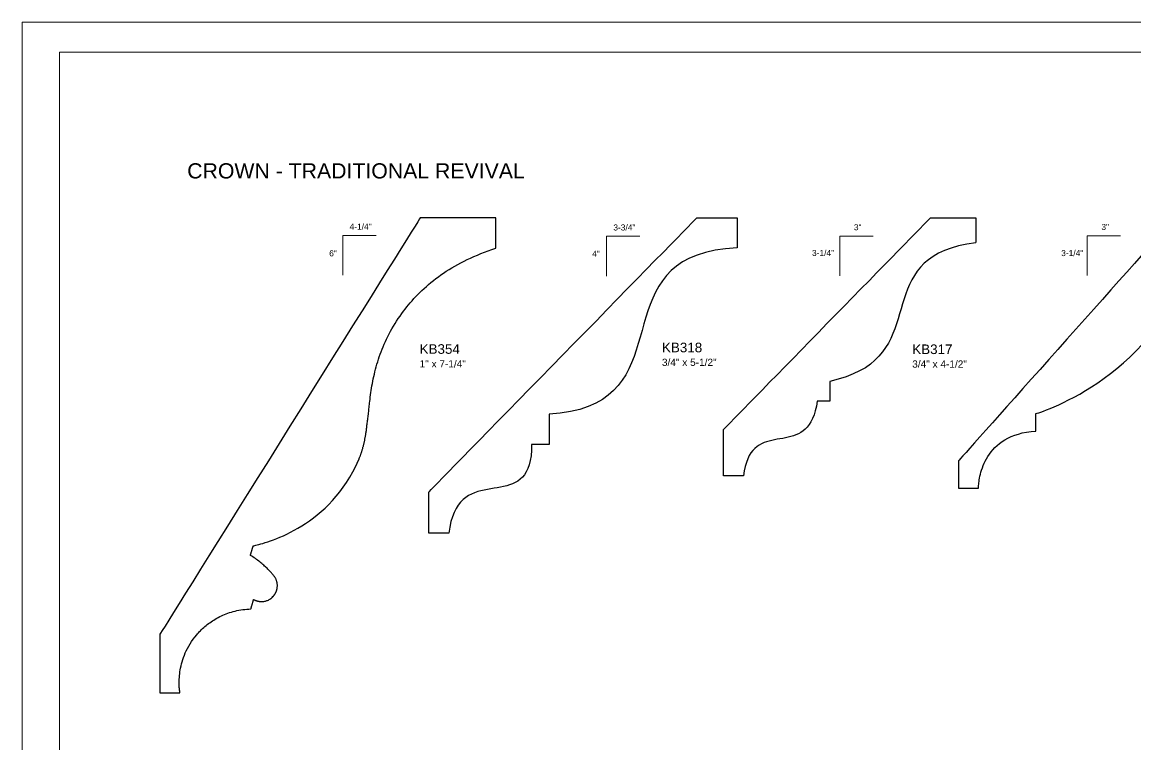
# Model space of a CAD drawing. Extents: x -7.6 to 46.7, y -17.5 to 21.1.
# Drawn here: x -7.64 to 6.27, y 12.03 to 21.06 of the extents above; entities that cross this region are included whole.
import ezdxf

# ---------------------------------------------------------------- set-up
doc = ezdxf.new("R2010")
doc.units = 0
doc.header["$MEASUREMENT"] = 0
doc.layers.add('DO NOT PLOT', color=2, linetype='Continuous', plot=False)
doc.layers.add('LAYER_1', color=7, linetype='Continuous')

# ---------------------------------------------------------------- blocks, each defined once
blk = doc.blocks.new('KB354')
at = {"flags": 128}
blk.add_lwpolyline([(4.195, 5.206), (4.193, 5.206), (4.187, 5.206), (4.177, 5.206), (4.163, 5.206), (4.146, 5.206), (4.125, 5.206), (4.102, 5.206), (4.076, 5.206), (4.048, 5.206), (4.017, 5.206), (3.984, 5.206), (3.95, 5.206), (3.915, 5.206), (3.878, 5.206), (3.84, 5.206), (3.801, 5.206), (3.762, 5.206), (3.723, 5.206), (3.684, 5.206), (3.645, 5.206), (3.606, 5.206), (3.568, 5.206), (3.531, 5.206), (3.496, 5.206), (3.461, 5.206), (3.429, 5.206), (3.398, 5.206), (3.37, 5.206), (3.344, 5.206), (3.321, 5.206), (3.3, 5.206), (3.283, 5.206), (3.269, 5.206), (3.259, 5.206), (3.253, 5.206), (3.251, 5.206), (3.243, 5.194), (3.222, 5.159), (3.187, 5.103), (3.139, 5.027), (3.08, 4.933), (3.01, 4.821), (2.93, 4.692), (2.84, 4.549), (2.743, 4.393), (2.638, 4.225), (2.526, 4.046), (2.408, 3.857), (2.285, 3.661), (2.158, 3.458), (2.028, 3.249), (1.895, 3.037), (1.761, 2.821), (1.625, 2.605), (1.49, 2.388), (1.355, 2.173), (1.223, 1.961), (1.092, 1.752), (0.965, 1.549), (0.843, 1.353), (0.725, 1.164), (0.613, 0.985), (0.508, 0.817), (0.41, 0.66), (0.321, 0.518), (0.241, 0.389), (0.171, 0.277), (0.111, 0.182), (0.064, 0.106), (0.029, 0.05), (0.007, 0.016), (0, 0.004), (0, 0.002), (0, -0.003), (0, -0.01), (0, -0.021), (0, -0.034), (0, -0.05), (0, -0.068), (0, -0.088), (0, -0.11), (0, -0.134), (0, -0.159), (0, -0.185), (0, -0.213), (0, -0.241), (0, -0.271), (0, -0.3), (0, -0.331), (0, -0.361), (0, -0.391), (0, -0.422), (0, -0.452), (0, -0.481), (0, -0.509), (0, -0.537), (0, -0.563), (0, -0.588), (0, -0.612), (0, -0.634), (0, -0.654), (0, -0.672), (0, -0.688), (0, -0.701), (0, -0.712), (0, -0.72), (0, -0.725), (0, -0.726), (0, -0.726), (0.002, -0.726), (0.005, -0.726), (0.008, -0.726), (0.013, -0.726), (0.018, -0.726), (0.025, -0.726), (0.031, -0.726), (0.039, -0.726), (0.047, -0.726), (0.056, -0.726), (0.065, -0.726), (0.074, -0.726), (0.084, -0.726), (0.094, -0.726), (0.104, -0.726), (0.114, -0.726), (0.125, -0.726), (0.135, -0.726), (0.146, -0.726), (0.156, -0.726), (0.166, -0.726), (0.176, -0.726), (0.185, -0.726), (0.194, -0.726), (0.203, -0.726), (0.211, -0.726), (0.218, -0.726), (0.225, -0.726), (0.231, -0.726), (0.237, -0.726), (0.241, -0.726), (0.245, -0.726), (0.248, -0.726), (0.249, -0.726), (0.25, -0.726), (0.25, -0.725), (0.249, -0.723), (0.248, -0.718), (0.248, -0.712), (0.247, -0.705), (0.245, -0.696), (0.244, -0.685), (0.243, -0.674), (0.242, -0.66), (0.241, -0.646), (0.241, -0.63), (0.24, -0.613), (0.24, -0.595), (0.241, -0.576), (0.241, -0.556), (0.243, -0.535), (0.244, -0.513), (0.247, -0.49), (0.25, -0.467), (0.254, -0.442), (0.258, -0.418), (0.264, -0.392), (0.27, -0.366), (0.278, -0.339), (0.286, -0.312), (0.295, -0.285), (0.306, -0.257), (0.317, -0.229), (0.33, -0.201), (0.344, -0.173), (0.36, -0.144), (0.377, -0.116), (0.395, -0.087), (0.415, -0.059), (0.437, -0.031), (0.46, -0.003), (0.471, 0.011), (0.483, 0.024), (0.495, 0.037), (0.508, 0.049), (0.521, 0.062), (0.534, 0.075), (0.548, 0.088), (0.562, 0.1), (0.577, 0.113), (0.592, 0.125), (0.608, 0.137), (0.624, 0.148), (0.64, 0.16), (0.657, 0.171), (0.674, 0.182), (0.692, 0.193), (0.71, 0.204), (0.729, 0.214), (0.748, 0.224), (0.768, 0.233), (0.788, 0.242), (0.808, 0.251), (0.829, 0.259), (0.85, 0.267), (0.871, 0.274), (0.893, 0.281), (0.916, 0.288), (0.939, 0.294), (0.962, 0.299), (0.986, 0.304), (1.01, 0.308), (1.034, 0.312), (1.059, 0.315), (1.084, 0.318), (1.11, 0.319), (1.136, 0.321), (1.136, 0.321), (1.137, 0.322), (1.137, 0.323), (1.138, 0.325), (1.138, 0.327), (1.139, 0.329), (1.14, 0.332), (1.141, 0.335), (1.142, 0.339), (1.143, 0.343), (1.144, 0.347), (1.145, 0.351), (1.146, 0.356), (1.148, 0.36), (1.149, 0.365), (1.151, 0.37), (1.152, 0.375), (1.153, 0.379), (1.155, 0.384), (1.156, 0.389), (1.158, 0.394), (1.159, 0.399), (1.16, 0.403), (1.162, 0.408), (1.163, 0.412), (1.164, 0.416), (1.165, 0.42), (1.166, 0.423), (1.167, 0.427), (1.168, 0.43), (1.169, 0.432), (1.169, 0.434), (1.17, 0.436), (1.17, 0.437), (1.17, 0.438), (1.17, 0.438), (1.171, 0.438), (1.172, 0.438), (1.173, 0.437), (1.175, 0.436), (1.178, 0.435), (1.181, 0.433), (1.184, 0.432), (1.188, 0.43), (1.193, 0.428), (1.197, 0.426), (1.203, 0.424), (1.208, 0.423), (1.214, 0.421), (1.221, 0.419), (1.228, 0.417), (1.235, 0.416), (1.242, 0.415), (1.25, 0.414), (1.258, 0.413), (1.266, 0.413), (1.274, 0.413), (1.283, 0.413), (1.291, 0.414), (1.3, 0.415), (1.309, 0.416), (1.318, 0.418), (1.328, 0.421), (1.337, 0.424), (1.346, 0.428), (1.356, 0.432), (1.365, 0.437), (1.375, 0.443), (1.384, 0.45), (1.394, 0.457), (1.403, 0.465), (1.412, 0.474), (1.413, 0.475), (1.414, 0.476), (1.414, 0.476), (1.415, 0.477), (1.416, 0.478), (1.416, 0.479), (1.417, 0.479), (1.418, 0.48), (1.418, 0.481), (1.419, 0.482), (1.42, 0.483), (1.421, 0.484), (1.421, 0.485), (1.422, 0.485), (1.423, 0.486), (1.423, 0.487), (1.424, 0.488), (1.425, 0.489), (1.425, 0.49), (1.426, 0.491), (1.427, 0.492), (1.427, 0.493), (1.428, 0.494), (1.429, 0.495), (1.429, 0.495), (1.43, 0.496), (1.431, 0.497), (1.431, 0.498), (1.432, 0.499), (1.433, 0.5), (1.433, 0.501), (1.434, 0.502), (1.435, 0.503), (1.435, 0.504), (1.436, 0.505), (1.437, 0.506), (1.439, 0.509), (1.441, 0.513), (1.443, 0.517), (1.446, 0.521), (1.448, 0.525), (1.45, 0.529), (1.452, 0.534), (1.454, 0.539), (1.455, 0.544), (1.457, 0.549), (1.459, 0.555), (1.46, 0.56), (1.462, 0.566), (1.463, 0.572), (1.464, 0.578), (1.465, 0.584), (1.466, 0.59), (1.466, 0.596), (1.467, 0.603), (1.467, 0.609), (1.467, 0.616), (1.467, 0.622), (1.466, 0.629), (1.465, 0.636), (1.465, 0.643), (1.463, 0.65), (1.462, 0.657), (1.46, 0.664), (1.458, 0.671), (1.456, 0.678), (1.453, 0.685), (1.45, 0.692), (1.447, 0.699), (1.443, 0.706), (1.439, 0.713), (1.435, 0.719), (1.435, 0.72), (1.434, 0.721), (1.433, 0.723), (1.431, 0.725), (1.429, 0.728), (1.426, 0.731), (1.423, 0.735), (1.419, 0.74), (1.415, 0.745), (1.41, 0.751), (1.405, 0.757), (1.4, 0.763), (1.394, 0.77), (1.387, 0.778), (1.38, 0.785), (1.373, 0.793), (1.365, 0.802), (1.356, 0.81), (1.348, 0.819), (1.338, 0.829), (1.329, 0.838), (1.318, 0.848), (1.308, 0.857), (1.297, 0.867), (1.285, 0.877), (1.273, 0.888), (1.261, 0.898), (1.248, 0.908), (1.235, 0.919), (1.221, 0.929), (1.207, 0.939), (1.193, 0.95), (1.178, 0.96), (1.162, 0.97), (1.147, 0.98), (1.13, 0.99), (1.13, 0.99), (1.131, 0.991), (1.131, 0.992), (1.132, 0.994), (1.132, 0.996), (1.133, 0.999), (1.134, 1.002), (1.135, 1.005), (1.136, 1.009), (1.137, 1.013), (1.138, 1.017), (1.14, 1.021), (1.141, 1.026), (1.142, 1.03), (1.144, 1.035), (1.145, 1.04), (1.147, 1.045), (1.148, 1.05), (1.15, 1.055), (1.151, 1.06), (1.152, 1.065), (1.154, 1.07), (1.155, 1.074), (1.157, 1.079), (1.158, 1.083), (1.159, 1.087), (1.16, 1.091), (1.161, 1.095), (1.162, 1.098), (1.163, 1.101), (1.164, 1.104), (1.164, 1.106), (1.165, 1.108), (1.165, 1.109), (1.166, 1.11), (1.166, 1.11), (1.168, 1.11), (1.174, 1.111), (1.184, 1.114), (1.198, 1.117), (1.215, 1.121), (1.236, 1.126), (1.26, 1.132), (1.287, 1.14), (1.316, 1.149), (1.348, 1.159), (1.383, 1.171), (1.42, 1.185), (1.459, 1.2), (1.499, 1.217), (1.542, 1.235), (1.586, 1.256), (1.631, 1.278), (1.677, 1.303), (1.724, 1.329), (1.772, 1.358), (1.82, 1.389), (1.869, 1.422), (1.917, 1.458), (1.966, 1.496), (2.015, 1.537), (2.063, 1.581), (2.111, 1.627), (2.157, 1.676), (2.203, 1.728), (2.248, 1.783), (2.291, 1.84), (2.333, 1.901), (2.373, 1.965), (2.411, 2.033), (2.447, 2.103), (2.481, 2.178), (2.483, 2.181), (2.484, 2.185), (2.486, 2.189), (2.488, 2.193), (2.489, 2.198), (2.491, 2.203), (2.493, 2.208), (2.495, 2.213), (2.498, 2.219), (2.5, 2.224), (2.502, 2.23), (2.504, 2.237), (2.507, 2.243), (2.509, 2.249), (2.511, 2.256), (2.514, 2.263), (2.516, 2.27), (2.518, 2.277), (2.521, 2.285), (2.523, 2.292), (2.526, 2.3), (2.528, 2.308), (2.53, 2.315), (2.533, 2.323), (2.535, 2.332), (2.537, 2.34), (2.54, 2.348), (2.542, 2.356), (2.544, 2.365), (2.546, 2.373), (2.548, 2.382), (2.55, 2.391), (2.552, 2.399), (2.554, 2.408), (2.556, 2.417), (2.558, 2.426), (2.559, 2.433), (2.561, 2.441), (2.562, 2.449), (2.564, 2.458), (2.566, 2.467), (2.567, 2.476), (2.569, 2.486), (2.571, 2.496), (2.572, 2.506), (2.574, 2.517), (2.576, 2.528), (2.577, 2.539), (2.579, 2.551), (2.581, 2.563), (2.582, 2.576), (2.584, 2.589), (2.586, 2.602), (2.587, 2.615), (2.589, 2.629), (2.591, 2.643), (2.593, 2.658), (2.595, 2.673), (2.596, 2.688), (2.598, 2.704), (2.6, 2.719), (2.602, 2.735), (2.604, 2.752), (2.606, 2.769), (2.608, 2.786), (2.61, 2.803), (2.611, 2.821), (2.613, 2.839), (2.616, 2.857), (2.618, 2.876), (2.62, 2.895), (2.622, 2.914), (2.625, 2.941), (2.628, 2.968), (2.632, 2.995), (2.636, 3.023), (2.64, 3.051), (2.644, 3.079), (2.649, 3.108), (2.654, 3.137), (2.66, 3.166), (2.666, 3.195), (2.672, 3.225), (2.679, 3.255), (2.687, 3.285), (2.694, 3.316), (2.703, 3.347), (2.711, 3.377), (2.721, 3.408), (2.731, 3.44), (2.741, 3.471), (2.752, 3.502), (2.764, 3.534), (2.776, 3.566), (2.789, 3.597), (2.803, 3.629), (2.817, 3.661), (2.832, 3.693), (2.847, 3.725), (2.864, 3.757), (2.881, 3.789), (2.899, 3.821), (2.917, 3.853), (2.937, 3.885), (2.957, 3.917), (2.978, 3.949), (3, 3.98), (3.023, 4.012), (3.042, 4.039), (3.063, 4.066), (3.084, 4.093), (3.105, 4.119), (3.127, 4.146), (3.15, 4.172), (3.174, 4.198), (3.198, 4.224), (3.223, 4.25), (3.248, 4.276), (3.274, 4.301), (3.301, 4.326), (3.329, 4.351), (3.357, 4.375), (3.386, 4.399), (3.416, 4.423), (3.447, 4.447), (3.479, 4.47), (3.511, 4.494), (3.544, 4.516), (3.578, 4.539), (3.613, 4.561), (3.648, 4.582), (3.685, 4.604), (3.722, 4.625), (3.761, 4.645), (3.8, 4.665), (3.84, 4.685), (3.881, 4.704), (3.923, 4.723), (3.966, 4.742), (4.01, 4.76), (4.055, 4.777), (4.1, 4.794), (4.147, 4.811), (4.195, 4.827), (4.195, 4.828), (4.195, 4.83), (4.195, 4.834), (4.195, 4.84), (4.195, 4.847), (4.195, 4.855), (4.195, 4.864), (4.195, 4.875), (4.195, 4.886), (4.195, 4.898), (4.195, 4.911), (4.195, 4.925), (4.195, 4.939), (4.195, 4.954), (4.195, 4.969), (4.195, 4.985), (4.195, 5.001), (4.195, 5.016), (4.195, 5.032), (4.195, 5.048), (4.195, 5.063), (4.195, 5.078), (4.195, 5.093), (4.195, 5.108), (4.195, 5.121), (4.195, 5.134), (4.195, 5.147), (4.195, 5.158), (4.195, 5.168), (4.195, 5.178), (4.195, 5.186), (4.195, 5.193), (4.195, 5.198), (4.195, 5.202), (4.195, 5.205)], dxfattribs=at)
blk = doc.blocks.new('KB318')
at = {"flags": 128}
blk.add_lwpolyline([(2.417, 1.396), (2.366, 1.33), (2.308, 1.267), (2.243, 1.21), (2.169, 1.157), (2.086, 1.11), (1.993, 1.068), (1.888, 1.033), (1.773, 1.005), (1.644, 0.984), (1.503, 0.971), (1.503, 0.97), (1.503, 0.968), (1.503, 0.964), (1.503, 0.958), (1.503, 0.952), (1.503, 0.944), (1.503, 0.934), (1.503, 0.924), (1.503, 0.913), (1.503, 0.901), (1.503, 0.888), (1.503, 0.874), (1.503, 0.86), (1.503, 0.845), (1.503, 0.83), (1.503, 0.815), (1.503, 0.799), (1.503, 0.784), (1.503, 0.768), (1.503, 0.753), (1.503, 0.737), (1.503, 0.722), (1.503, 0.708), (1.503, 0.694), (1.503, 0.68), (1.503, 0.667), (1.503, 0.655), (1.503, 0.644), (1.503, 0.633), (1.503, 0.624), (1.503, 0.616), (1.503, 0.609), (1.503, 0.604), (1.503, 0.6), (1.503, 0.597), (1.503, 0.596), (1.502, 0.596), (1.501, 0.596), (1.499, 0.596), (1.495, 0.596), (1.492, 0.596), (1.487, 0.596), (1.481, 0.596), (1.475, 0.596), (1.469, 0.596), (1.462, 0.596), (1.454, 0.596), (1.446, 0.596), (1.438, 0.596), (1.43, 0.596), (1.421, 0.596), (1.412, 0.596), (1.403, 0.596), (1.394, 0.596), (1.385, 0.596), (1.376, 0.596), (1.367, 0.596), (1.358, 0.596), (1.349, 0.596), (1.341, 0.596), (1.333, 0.596), (1.326, 0.596), (1.319, 0.596), (1.312, 0.596), (1.306, 0.596), (1.301, 0.596), (1.296, 0.596), (1.292, 0.596), (1.289, 0.596), (1.286, 0.596), (1.285, 0.596), (1.284, 0.596), (1.283, 0.522), (1.278, 0.454), (1.268, 0.394), (1.255, 0.341), (1.239, 0.294), (1.219, 0.253), (1.197, 0.217), (1.171, 0.186), (1.144, 0.159), (1.113, 0.137), (1.081, 0.118), (1.047, 0.102), (1.011, 0.089), (0.974, 0.078), (0.936, 0.069), (0.896, 0.061), (0.856, 0.054), (0.816, 0.047), (0.775, 0.041), (0.734, 0.033), (0.693, 0.025), (0.652, 0.016), (0.612, 0.005), (0.573, -0.009), (0.535, -0.025), (0.499, -0.045), (0.463, -0.068), (0.43, -0.095), (0.398, -0.127), (0.369, -0.164), (0.342, -0.206), (0.317, -0.254), (0.296, -0.308), (0.277, -0.369), (0.262, -0.438), (0.25, -0.514), (0.249, -0.514), (0.248, -0.514), (0.245, -0.514), (0.241, -0.514), (0.237, -0.514), (0.231, -0.514), (0.225, -0.514), (0.218, -0.514), (0.211, -0.514), (0.203, -0.514), (0.194, -0.514), (0.185, -0.514), (0.176, -0.514), (0.166, -0.514), (0.156, -0.514), (0.146, -0.514), (0.135, -0.514), (0.125, -0.514), (0.115, -0.514), (0.104, -0.514), (0.094, -0.514), (0.084, -0.514), (0.074, -0.514), (0.065, -0.514), (0.056, -0.514), (0.047, -0.514), (0.039, -0.514), (0.032, -0.514), (0.025, -0.514), (0.019, -0.514), (0.013, -0.514), (0.009, -0.514), (0.005, -0.514), (0.002, -0.514), (0.001, -0.514), (0, -0.514), (0, -0.512), (0, -0.509), (0, -0.503), (0, -0.496), (0, -0.487), (0, -0.475), (0, -0.463), (0, -0.449), (0, -0.433), (0, -0.417), (0, -0.399), (0, -0.38), (0, -0.361), (0, -0.341), (0, -0.32), (0, -0.299), (0, -0.278), (0, -0.257), (0, -0.235), (0, -0.214), (0, -0.193), (0, -0.173), (0, -0.153), (0, -0.133), (0, -0.115), (0, -0.097), (0, -0.08), (0, -0.065), (0, -0.051), (0, -0.038), (0, -0.027), (0, -0.018), (0, -0.01), (0, -0.005), (0, -0.001), (0, 0), (0.008, 0.008), (0.03, 0.031), (0.066, 0.067), (0.115, 0.117), (0.176, 0.18), (0.248, 0.254), (0.331, 0.338), (0.423, 0.432), (0.523, 0.535), (0.632, 0.646), (0.747, 0.764), (0.868, 0.888), (0.995, 1.018), (1.126, 1.151), (1.26, 1.289), (1.397, 1.429), (1.535, 1.57), (1.675, 1.713), (1.814, 1.856), (1.953, 1.997), (2.09, 2.137), (2.224, 2.275), (2.355, 2.408), (2.481, 2.538), (2.603, 2.662), (2.718, 2.78), (2.826, 2.891), (2.927, 2.994), (3.019, 3.088), (3.102, 3.172), (3.174, 3.246), (3.235, 3.308), (3.284, 3.359), (3.32, 3.395), (3.35, 3.426), (3.351, 3.426), (3.354, 3.426), (3.36, 3.426), (3.367, 3.426), (3.376, 3.426), (3.387, 3.426), (3.399, 3.426), (3.413, 3.426), (3.428, 3.426), (3.444, 3.426), (3.462, 3.426), (3.48, 3.426), (3.499, 3.426), (3.518, 3.426), (3.538, 3.426), (3.559, 3.426), (3.58, 3.426), (3.601, 3.426), (3.622, 3.426), (3.642, 3.426), (3.663, 3.426), (3.683, 3.426), (3.703, 3.426), (3.722, 3.426), (3.74, 3.426), (3.757, 3.426), (3.773, 3.426), (3.788, 3.426), (3.802, 3.426), (3.815, 3.426), (3.825, 3.426), (3.835, 3.426), (3.842, 3.426), (3.847, 3.426), (3.851, 3.426), (3.852, 3.426), (3.852, 3.425), (3.852, 3.423), (3.852, 3.419), (3.852, 3.413), (3.852, 3.406), (3.852, 3.398), (3.852, 3.389), (3.852, 3.379), (3.852, 3.367), (3.852, 3.355), (3.852, 3.342), (3.852, 3.329), (3.852, 3.315), (3.852, 3.3), (3.852, 3.285), (3.852, 3.27), (3.852, 3.254), (3.852, 3.238), (3.852, 3.223), (3.852, 3.207), (3.852, 3.192), (3.852, 3.177), (3.852, 3.162), (3.852, 3.148), (3.852, 3.135), (3.852, 3.122), (3.852, 3.11), (3.852, 3.098), (3.852, 3.088), (3.852, 3.079), (3.852, 3.071), (3.852, 3.064), (3.852, 3.058), (3.852, 3.054), (3.852, 3.052), (3.852, 3.051), (3.708, 3.04), (3.577, 3.021), (3.459, 2.995), (3.353, 2.961), (3.257, 2.921), (3.172, 2.875), (3.097, 2.824), (3.03, 2.767), (2.971, 2.706), (2.919, 2.64), (2.873, 2.571), (2.833, 2.499), (2.798, 2.423), (2.766, 2.345), (2.738, 2.266), (2.713, 2.185), (2.688, 2.103), (2.665, 2.02), (2.642, 1.937), (2.618, 1.855), (2.593, 1.774), (2.565, 1.694), (2.535, 1.616), (2.5, 1.54), (2.461, 1.466)], close=True, dxfattribs=at)
blk = doc.blocks.new('KB317')
at = {"flags": 128}
blk.add_lwpolyline([(3.153, 2.335), (3.04, 2.318), (2.938, 2.296), (2.846, 2.269), (2.763, 2.238), (2.688, 2.203), (2.622, 2.165), (2.562, 2.123), (2.51, 2.078), (2.463, 2.03), (2.422, 1.979), (2.386, 1.926), (2.354, 1.871), (2.326, 1.814), (2.301, 1.755), (2.279, 1.695), (2.258, 1.634), (2.239, 1.572), (2.221, 1.51), (2.202, 1.448), (2.183, 1.385), (2.164, 1.323), (2.142, 1.261), (2.118, 1.2), (2.091, 1.14), (2.061, 1.082), (2.027, 1.025), (1.988, 0.97), (1.944, 0.917), (1.894, 0.867), (1.837, 0.819), (1.774, 0.774), (1.702, 0.733), (1.623, 0.695), (1.534, 0.66), (1.436, 0.63), (1.329, 0.603), (1.328, 0.599), (1.328, 0.594), (1.328, 0.588), (1.328, 0.582), (1.328, 0.575), (1.328, 0.568), (1.328, 0.56), (1.328, 0.552), (1.328, 0.544), (1.328, 0.535), (1.328, 0.526), (1.328, 0.517), (1.328, 0.508), (1.328, 0.498), (1.328, 0.489), (1.328, 0.479), (1.328, 0.47), (1.328, 0.46), (1.328, 0.451), (1.328, 0.442), (1.328, 0.433), (1.328, 0.424), (1.328, 0.416), (1.328, 0.408), (1.328, 0.4), (1.328, 0.393), (1.328, 0.386), (1.328, 0.38), (1.328, 0.374), (1.328, 0.369), (1.328, 0.365), (1.328, 0.361), (1.328, 0.358), (1.328, 0.356), (1.328, 0.355), (1.328, 0.354), (1.328, 0.354), (1.327, 0.354), (1.325, 0.354), (1.323, 0.354), (1.32, 0.354), (1.317, 0.354), (1.313, 0.354), (1.309, 0.354), (1.304, 0.354), (1.299, 0.354), (1.293, 0.354), (1.288, 0.354), (1.282, 0.354), (1.276, 0.354), (1.27, 0.354), (1.263, 0.354), (1.257, 0.354), (1.25, 0.354), (1.244, 0.354), (1.237, 0.354), (1.231, 0.354), (1.225, 0.354), (1.219, 0.354), (1.213, 0.354), (1.207, 0.354), (1.202, 0.354), (1.197, 0.354), (1.192, 0.354), (1.188, 0.354), (1.184, 0.354), (1.18, 0.354), (1.178, 0.354), (1.175, 0.354), (1.174, 0.354), (1.173, 0.354), (1.172, 0.354), (1.162, 0.291), (1.148, 0.234), (1.133, 0.183), (1.114, 0.138), (1.094, 0.098), (1.072, 0.063), (1.048, 0.032), (1.022, 0.006), (0.995, -0.017), (0.966, -0.037), (0.937, -0.053), (0.906, -0.067), (0.874, -0.079), (0.841, -0.088), (0.808, -0.096), (0.775, -0.103), (0.741, -0.11), (0.707, -0.116), (0.673, -0.121), (0.639, -0.128), (0.605, -0.135), (0.573, -0.143), (0.54, -0.152), (0.509, -0.163), (0.478, -0.177), (0.449, -0.193), (0.421, -0.212), (0.394, -0.234), (0.369, -0.26), (0.345, -0.29), (0.324, -0.325), (0.304, -0.364), (0.287, -0.409), (0.272, -0.459), (0.26, -0.515), (0.25, -0.577), (0.249, -0.577), (0.248, -0.577), (0.245, -0.577), (0.241, -0.577), (0.237, -0.577), (0.231, -0.577), (0.225, -0.577), (0.218, -0.577), (0.211, -0.577), (0.203, -0.577), (0.194, -0.577), (0.185, -0.577), (0.176, -0.577), (0.166, -0.577), (0.156, -0.577), (0.146, -0.577), (0.135, -0.577), (0.125, -0.577), (0.115, -0.577), (0.104, -0.577), (0.094, -0.577), (0.084, -0.577), (0.074, -0.577), (0.065, -0.577), (0.056, -0.577), (0.047, -0.577), (0.039, -0.577), (0.032, -0.577), (0.025, -0.577), (0.019, -0.577), (0.013, -0.577), (0.009, -0.577), (0.005, -0.577), (0.002, -0.577), (0.001, -0.577), (0, -0.577), (0, -0.575), (0, -0.572), (0, -0.565), (0, -0.557), (0, -0.546), (0, -0.534), (0, -0.52), (0, -0.504), (0, -0.487), (0, -0.468), (0, -0.448), (0, -0.427), (0, -0.405), (0, -0.383), (0, -0.36), (0, -0.336), (0, -0.312), (0, -0.288), (0, -0.264), (0, -0.241), (0, -0.217), (0, -0.194), (0, -0.171), (0, -0.15), (0, -0.129), (0, -0.109), (0, -0.09), (0, -0.073), (0, -0.057), (0, -0.043), (0, -0.03), (0, -0.02), (0, -0.011), (0, -0.005), (0, -0.001), (0, 0), (0.006, 0.006), (0.023, 0.024), (0.051, 0.052), (0.089, 0.091), (0.136, 0.139), (0.192, 0.196), (0.256, 0.261), (0.327, 0.334), (0.404, 0.414), (0.488, 0.499), (0.577, 0.591), (0.671, 0.686), (0.769, 0.786), (0.87, 0.89), (0.974, 0.996), (1.08, 1.104), (1.187, 1.214), (1.294, 1.324), (1.402, 1.434), (1.509, 1.544), (1.615, 1.652), (1.719, 1.758), (1.82, 1.861), (1.918, 1.961), (2.011, 2.057), (2.1, 2.148), (2.184, 2.234), (2.262, 2.314), (2.333, 2.386), (2.397, 2.452), (2.453, 2.509), (2.5, 2.557), (2.538, 2.596), (2.566, 2.624), (2.583, 2.642), (2.589, 2.648), (2.59, 2.648), (2.594, 2.648), (2.6, 2.648), (2.608, 2.648), (2.618, 2.648), (2.631, 2.648), (2.644, 2.648), (2.66, 2.648), (2.677, 2.648), (2.695, 2.648), (2.715, 2.648), (2.735, 2.648), (2.756, 2.648), (2.778, 2.648), (2.801, 2.648), (2.824, 2.648), (2.847, 2.648), (2.871, 2.648), (2.894, 2.648), (2.918, 2.648), (2.941, 2.648), (2.963, 2.648), (2.985, 2.648), (3.006, 2.648), (3.027, 2.648), (3.046, 2.648), (3.065, 2.648), (3.082, 2.648), (3.097, 2.648), (3.111, 2.648), (3.123, 2.648), (3.133, 2.648), (3.142, 2.648), (3.148, 2.648), (3.151, 2.648), (3.153, 2.648), (3.153, 2.647), (3.153, 2.645), (3.153, 2.642), (3.153, 2.637), (3.153, 2.631), (3.153, 2.625), (3.153, 2.617), (3.153, 2.608), (3.153, 2.599), (3.153, 2.589), (3.153, 2.578), (3.153, 2.567), (3.153, 2.555), (3.153, 2.543), (3.153, 2.53), (3.153, 2.517), (3.153, 2.504), (3.153, 2.491), (3.153, 2.478), (3.153, 2.466), (3.153, 2.453), (3.153, 2.44), (3.153, 2.428), (3.153, 2.416), (3.153, 2.405), (3.153, 2.394), (3.153, 2.384), (3.153, 2.375), (3.153, 2.366), (3.153, 2.358), (3.153, 2.352), (3.153, 2.346), (3.153, 2.341), (3.153, 2.338), (3.153, 2.336)], dxfattribs=at)
blk = doc.blocks.new('KB313')
at = {"flags": 128}
blk.add_lwpolyline([(1.122, 1.259), (1.012, 1.135), (0.903, 1.013), (0.798, 0.895), (0.695, 0.78), (0.597, 0.67), (0.504, 0.566), (0.417, 0.467), (0.335, 0.376), (0.261, 0.293), (0.194, 0.218), (0.136, 0.152), (0.087, 0.097), (0.047, 0.053), (0.018, 0.02), (0, 0), (-0.006, -0.007), (-0.006, -0.008), (-0.006, -0.01), (-0.006, -0.014), (-0.006, -0.019), (-0.006, -0.025), (-0.006, -0.032), (-0.006, -0.041), (-0.006, -0.05), (-0.006, -0.061), (-0.006, -0.072), (-0.006, -0.084), (-0.006, -0.096), (-0.006, -0.109), (-0.006, -0.122), (-0.006, -0.136), (-0.006, -0.15), (-0.006, -0.164), (-0.006, -0.179), (-0.006, -0.193), (-0.006, -0.207), (-0.006, -0.221), (-0.006, -0.235), (-0.006, -0.249), (-0.006, -0.261), (-0.006, -0.274), (-0.006, -0.286), (-0.006, -0.297), (-0.006, -0.307), (-0.006, -0.317), (-0.006, -0.325), (-0.006, -0.333), (-0.006, -0.339), (-0.006, -0.344), (-0.006, -0.348), (-0.006, -0.35), (-0.006, -0.351), (-0.006, -0.351), (-0.004, -0.351), (-0.001, -0.351), (0.002, -0.351), (0.007, -0.351), (0.012, -0.351), (0.019, -0.351), (0.025, -0.351), (0.033, -0.351), (0.041, -0.351), (0.05, -0.351), (0.059, -0.351), (0.068, -0.351), (0.078, -0.351), (0.088, -0.351), (0.098, -0.351), (0.108, -0.351), (0.119, -0.351), (0.129, -0.351), (0.14, -0.351), (0.15, -0.351), (0.16, -0.351), (0.17, -0.351), (0.179, -0.351), (0.188, -0.351), (0.197, -0.351), (0.205, -0.351), (0.212, -0.351), (0.219, -0.351), (0.225, -0.351), (0.231, -0.351), (0.235, -0.351), (0.239, -0.351), (0.242, -0.351), (0.243, -0.351), (0.244, -0.351), (0.244, -0.349), (0.244, -0.345), (0.244, -0.337), (0.244, -0.328), (0.245, -0.315), (0.246, -0.301), (0.248, -0.284), (0.25, -0.266), (0.253, -0.245), (0.256, -0.224), (0.261, -0.2), (0.267, -0.176), (0.274, -0.15), (0.281, -0.123), (0.291, -0.096), (0.301, -0.068), (0.313, -0.039), (0.327, -0.011), (0.343, 0.018), (0.36, 0.047), (0.379, 0.075), (0.4, 0.103), (0.423, 0.131), (0.448, 0.158), (0.476, 0.184), (0.506, 0.209), (0.538, 0.232), (0.573, 0.255), (0.611, 0.276), (0.651, 0.295), (0.695, 0.312), (0.741, 0.327), (0.79, 0.34), (0.843, 0.35), (0.899, 0.358), (0.958, 0.363), (0.958, 0.364), (0.958, 0.365), (0.958, 0.368), (0.958, 0.371), (0.958, 0.375), (0.958, 0.379), (0.958, 0.385), (0.958, 0.391), (0.958, 0.397), (0.958, 0.404), (0.958, 0.412), (0.958, 0.42), (0.958, 0.428), (0.958, 0.437), (0.958, 0.445), (0.958, 0.454), (0.959, 0.463), (0.959, 0.472), (0.959, 0.481), (0.959, 0.491), (0.959, 0.499), (0.959, 0.508), (0.959, 0.517), (0.959, 0.525), (0.959, 0.533), (0.959, 0.54), (0.959, 0.547), (0.959, 0.554), (0.959, 0.56), (0.959, 0.565), (0.959, 0.57), (0.959, 0.574), (0.96, 0.577), (0.96, 0.58), (0.96, 0.581), (0.96, 0.582), (0.964, 0.583), (0.976, 0.587), (0.995, 0.593), (1.022, 0.602), (1.055, 0.614), (1.094, 0.629), (1.14, 0.647), (1.19, 0.668), (1.245, 0.693), (1.305, 0.721), (1.369, 0.753), (1.437, 0.788), (1.507, 0.827), (1.581, 0.87), (1.656, 0.917), (1.734, 0.968), (1.813, 1.023), (1.892, 1.083), (1.973, 1.147), (2.054, 1.215), (2.134, 1.289), (2.213, 1.367), (2.292, 1.45), (2.369, 1.538), (2.443, 1.631), (2.515, 1.73), (2.585, 1.833), (2.651, 1.943), (2.713, 2.058), (2.771, 2.178), (2.824, 2.305), (2.873, 2.437), (2.915, 2.575), (2.952, 2.72), (2.983, 2.871), (3.006, 3.028), (3.006, 3.028), (3.004, 3.028), (3, 3.028), (2.996, 3.028), (2.99, 3.028), (2.984, 3.028), (2.976, 3.028), (2.968, 3.028), (2.959, 3.028), (2.949, 3.028), (2.938, 3.028), (2.927, 3.028), (2.915, 3.028), (2.903, 3.028), (2.891, 3.028), (2.879, 3.028), (2.866, 3.028), (2.853, 3.028), (2.84, 3.028), (2.828, 3.028), (2.815, 3.028), (2.803, 3.028), (2.791, 3.028), (2.779, 3.028), (2.768, 3.028), (2.758, 3.028), (2.748, 3.028), (2.739, 3.028), (2.73, 3.028), (2.723, 3.028), (2.716, 3.028), (2.71, 3.028), (2.706, 3.028), (2.703, 3.028), (2.701, 3.028), (2.7, 3.028), (2.694, 3.021), (2.676, 3.001), (2.647, 2.968), (2.607, 2.924), (2.558, 2.869), (2.5, 2.803), (2.433, 2.728), (2.358, 2.645), (2.277, 2.554), (2.19, 2.456), (2.096, 2.351), (1.998, 2.241), (1.896, 2.127), (1.791, 2.008), (1.682, 1.886), (1.572, 1.762), (1.46, 1.637), (1.347, 1.511), (1.234, 1.384)], close=True, dxfattribs=at)

msp = doc.modelspace()

# ---------------------------------------------------------------- linework, layer by layer
at = {"linetype": 'Continuous', "lineweight": 0}
for p, q in [((-7.169, 20.688), (46.379, 20.688)), ((-3.214, 18.398), (-3.632, 18.398)), ((-3.632, 18.398), (-3.632, 17.901)), ((0.079, 18.387), (-0.339, 18.387)), ((-0.339, 18.387), (-0.339, 17.89)), ((2.994, 18.39), (2.577, 18.39)), ((2.577, 18.39), (2.577, 17.894)), ((6.085, 18.394), (5.668, 18.394)), ((5.668, 18.394), (5.668, 17.898))]:
    msp.add_line(p, q, dxfattribs=at)
at = {"layer": 'DO NOT PLOT', "linetype": 'Continuous', "lineweight": 0}
for q in [(-7.635, -17.458), (46.742, 21.061)]:
    msp.add_line((-7.635, 21.061), q, dxfattribs=at)
at = {"layer": 'LAYER_1', "color": 7, "lineweight": 0}
msp.add_open_spline([(-7.169, -17.201), (-7.169, -17.201), (-7.169, 20.688), (-7.169, 20.688)], degree=3, dxfattribs=at)

# ---------------------------------------------------------------- block references
at = {"linetype": 'Continuous'}
for name, p in [('KB354', (-5.916, 13.41)), ('KB318', (-2.558, 15.191)), ('KB317', (1.123, 15.971)), ('KB313', (4.067, 15.589))]:
    msp.add_blockref(name, p, dxfattribs=at)

# ---------------------------------------------------------------- texts
at = {"linetype": 'Continuous', "lineweight": 0, "attachment_point": 1}
for s, insert, char_height, width in [('{\\fArial|b0|i0|c0|p34;\\H2.1111x;CROWN - TRADITIONAL REVIVAL}', (-5.575, 19.299), 0.09, 18.71999), ('{\\fArial|b0|i0|c0|p34;\\H0.75x;\\W3.6985; \\W1;4-1/4"}', (-3.654, 18.545), 0.1, 0.48999), ('{\\fArial|b0|i0|c0|p34;\\H0.75x;\\W3.7512; \\W1;3-3/4"}', (-0.361, 18.534), 0.1, 0.48999), ('{\\fArial|b0|i0|c0|p34;\\H0.75x;\\W6.8523; \\W1;3"}', (2.554, 18.537), 0.1, 0.48999), ('{\\fArial|b0|i0|c0|p34;\\H0.75x;\\W6.8523; \\W1;3"}', (5.646, 18.541), 0.1, 0.48999), ('{\\fArial|b0|i0|c0|p34;\\H0.75x;\\W6.8443; \\W1;6"}', (-4, 18.211), 0.1, 0.48999), ('{\\fArial|b0|i0|c0|p34;\\H0.75x;\\W3.6448; \\W1;4"}', (-0.622, 18.206), 0.1, 0.30633), ('{\\fArial|b0|i0|c0|p34;\\H0.75x;\\W3.7512; \\W1;3-1/4"}', (2.121, 18.216), 0.1, 0.48999), ('{\\fArial|b0|i0|c0|p34;\\H0.75x;\\W3.7512; \\W1;3-1/4"}', (5.234, 18.214), 0.1, 0.48999), ('\\A1;{\\fArial|b0|i0|c0|p34;\\H1.2x;\\W5.9318; \\W1;KB354\\H0.83334x;\\P\\A0;\\H0.89999x;\\W7.9091; \\W1;1" x 7-1/4"\\A1;\\H1.1111x;\\P\\W6.6697;  }', (-2.948, 17.038), 0.1, 1.03551), ('{\\fArial|b0|i0|c0|p34;\\W8.7287; \\W1;KB318\\P\\H0.75x;\\W5.8192;  \\W1;3/4" x 5-1/2"\\H1.3333x;\\P\\W6.9606;  }', (-0.051, 17.057), 0.12, 1.29678), ('{\\fArial|b0|i0|c0|p34;\\H1.2x;\\W6.5127; \\W1;KB317\\H0.83334x;\\P\\H0.89999x;\\W8.6835; \\W1;3/4" x 4-1/2"\\H1.1111x;\\P\\W7.0214;  }', (3.179, 17.035), 0.1, 1.09011)]:
    msp.add_mtext(s, dxfattribs=dict(at, insert=insert, char_height=char_height, width=width))

doc.saveas('drawing.dxf')
